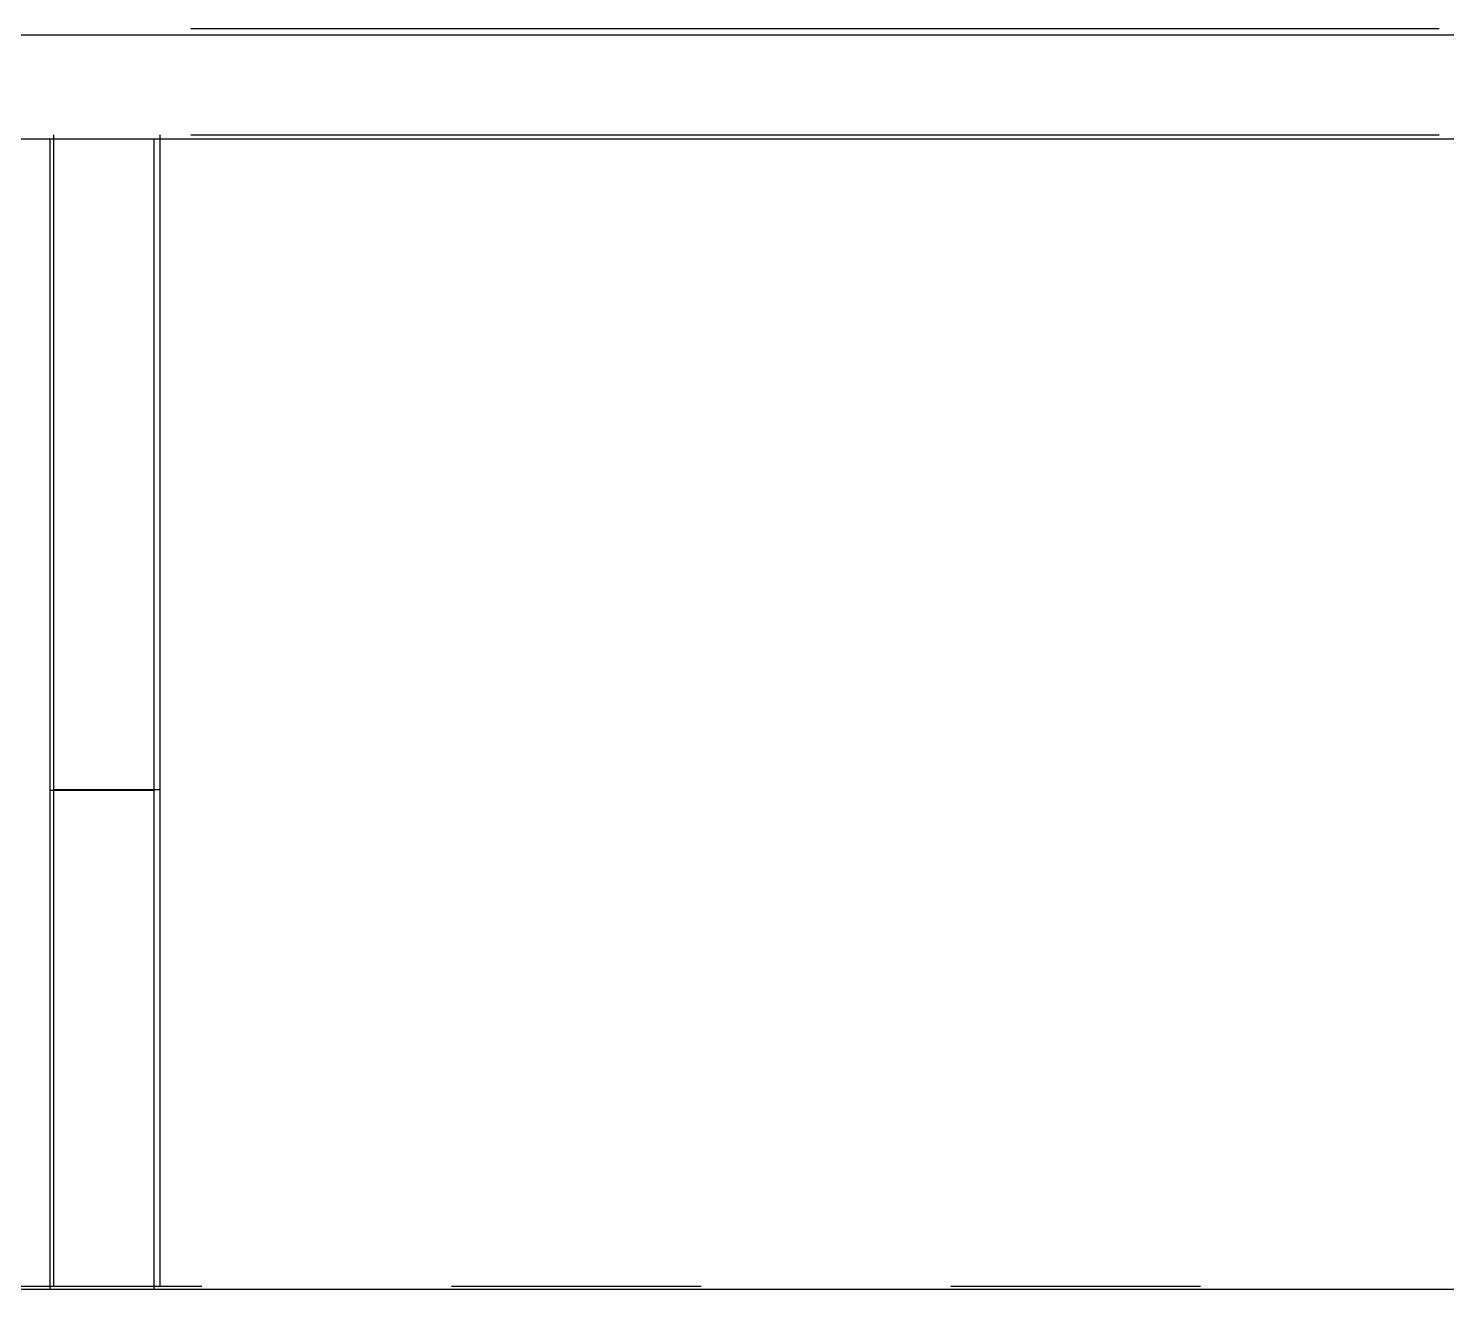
# Model space of a CAD drawing. Extents: x 3 to 592, y 5 to 207.
# Drawn here: x 89.04 to 96.25, y 68.97 to 75.39 of the extents above; entities that cross this region are included whole.
import ezdxf

# ---------------------------------------------------------------- set-up
doc = ezdxf.new("R2010")
doc.units = 0
doc.layers.get('0').update_dxf_attribs({"linetype": 'CONTINUOUS'})

msp = doc.modelspace()

# ---------------------------------------------------------------- linework, layer by layer
at = {"color": 7}
for points in [[(79.375, 75.353333), (106.644722, 75.353333)], [(80.645, 75.353333), (105.374722, 75.353333)], [(89.865659, 75.386177), (96.215659, 75.386177)], [(89.865659, 75.386177), (96.215659, 75.386177)], [(89.865659, 75.386177), (96.215659, 75.386177)], [(89.865659, 75.386177), (96.215659, 75.386177)], [(89.865659, 75.386177), (96.215659, 75.386177)], [(89.865659, 75.386177), (96.215659, 75.386177)], [(89.865659, 75.386177), (96.215659, 75.386177)], [(89.865659, 75.386177), (96.215659, 75.386177)], [(89.8658, 75.386177), (96.2158, 75.386177)], [(89.8658, 75.386177), (96.2158, 75.386177)], [(89.8658, 75.386177), (96.2158, 75.386177)], [(89.8658, 75.386177), (96.2158, 75.386177)], [(89.8658, 75.386177), (96.2158, 75.386177)], [(89.8658, 75.386177), (96.2158, 75.386177)], [(89.8658, 75.386177), (96.2158, 75.386177)], [(89.8658, 75.386177), (96.2158, 75.386177)], [(89.165783, 74.844522), (89.165783, 71.511125)], [(89.165783, 74.844522), (89.165783, 71.511125)], [(89.165783, 74.844522), (89.165783, 71.511125)], [(89.165783, 74.844522), (89.165783, 71.511125)], [(89.165783, 74.844522), (89.165783, 71.511125)], [(89.165783, 74.844522), (89.165783, 71.511125)], [(89.165783, 74.844522), (89.165783, 71.511125)], [(89.165783, 74.844522), (89.165783, 71.511125)], [(89.707438, 74.844522), (89.707438, 71.511125)], [(89.707438, 74.844522), (89.707438, 71.511125)], [(89.707438, 74.844522), (89.707438, 71.511125)], [(89.707438, 74.844522), (89.707438, 71.511125)], [(89.707438, 74.844522), (89.707438, 71.511125)], [(89.707438, 74.844522), (89.707438, 71.511125)], [(89.707438, 74.844522), (89.707438, 71.511125)], [(89.707438, 74.844522), (89.707438, 71.511125)], [(89.865659, 74.844522), (96.215659, 74.844522)], [(89.865659, 74.844522), (96.215659, 74.844522)], [(89.865659, 74.844522), (96.215659, 74.844522)], [(89.865659, 74.844522), (96.215659, 74.844522)], [(89.865659, 74.844522), (96.215659, 74.844522)], [(89.865659, 74.844522), (96.215659, 74.844522)], [(89.865659, 74.844522), (96.215659, 74.844522)], [(89.865659, 74.844522), (96.215659, 74.844522)], [(80.645, 74.824167), (105.374722, 74.824167)], [(89.146944, 74.824167), (89.146944, 71.508056)], [(89.676111, 74.824167), (89.676111, 71.508056)], [(89.676111, 71.508056), (89.146944, 71.508056)], [(89.146944, 71.508056), (89.146944, 68.968056)], [(89.165783, 71.51116), (89.165783, 68.983507)], [(89.165783, 71.51116), (89.165783, 68.983507)], [(89.165783, 71.51116), (89.165783, 68.983507)], [(89.165783, 71.51116), (89.165783, 68.983507)], [(89.165783, 71.51116), (89.165783, 68.983507)], [(89.165783, 71.51116), (89.165783, 68.983507)], [(89.165783, 71.51116), (89.165783, 68.983507)], [(89.165783, 71.51116), (89.165783, 68.983507)], [(89.707438, 71.51116), (89.165924, 71.51116)], [(89.707438, 71.51116), (89.165924, 71.51116)], [(89.707438, 71.51116), (89.165924, 71.51116)], [(89.707438, 71.51116), (89.165924, 71.51116)], [(89.707438, 71.51116), (89.165924, 71.51116)], [(89.707438, 71.51116), (89.165924, 71.51116)], [(89.707438, 71.51116), (89.165924, 71.51116)], [(89.707438, 71.51116), (89.165924, 71.51116)], [(89.676111, 71.508056), (89.676111, 68.968056)], [(89.707438, 71.51116), (89.707438, 68.983507)], [(89.707438, 71.51116), (89.707438, 68.983507)], [(89.707438, 71.51116), (89.707438, 68.983507)], [(89.707438, 71.51116), (89.707438, 68.983507)], [(89.707438, 71.51116), (89.707438, 68.983507)], [(89.707438, 71.51116), (89.707438, 68.983507)], [(89.707438, 71.51116), (89.707438, 68.983507)], [(89.707438, 71.51116), (89.707438, 68.983507)], [(99.483333, 68.968056), (86.6775, 68.968056)], [(89.921468, 68.983401), (86.691082, 68.983401)], [(89.921468, 68.983401), (86.691082, 68.983401)], [(89.921468, 68.983401), (86.691082, 68.983401)], [(89.921468, 68.983401), (86.691082, 68.983401)], [(89.921468, 68.983401), (86.691082, 68.983401)], [(89.921468, 68.983401), (86.691082, 68.983401)], [(89.921468, 68.983401), (86.691082, 68.983401)], [(89.921468, 68.983401), (86.691082, 68.983401)], [(92.461468, 68.983401), (91.191468, 68.983401)], [(92.461468, 68.983401), (91.191468, 68.983401)], [(92.461468, 68.983401), (91.191468, 68.983401)], [(92.461468, 68.983401), (91.191468, 68.983401)], [(92.461468, 68.983401), (91.191468, 68.983401)], [(92.461468, 68.983401), (91.191468, 68.983401)], [(92.461468, 68.983401), (91.191468, 68.983401)], [(92.461468, 68.983401), (91.191468, 68.983401)], [(95.001468, 68.983401), (93.731468, 68.983401)], [(95.001468, 68.983401), (93.731468, 68.983401)], [(95.001468, 68.983401), (93.731468, 68.983401)], [(95.001468, 68.983401), (93.731468, 68.983401)], [(95.001468, 68.983401), (93.731468, 68.983401)], [(95.001468, 68.983401), (93.731468, 68.983401)], [(95.001468, 68.983401), (93.731468, 68.983401)], [(95.001468, 68.983401), (93.731468, 68.983401)]]:
    msp.add_lwpolyline(points, dxfattribs=at)

doc.saveas('drawing.dxf')
